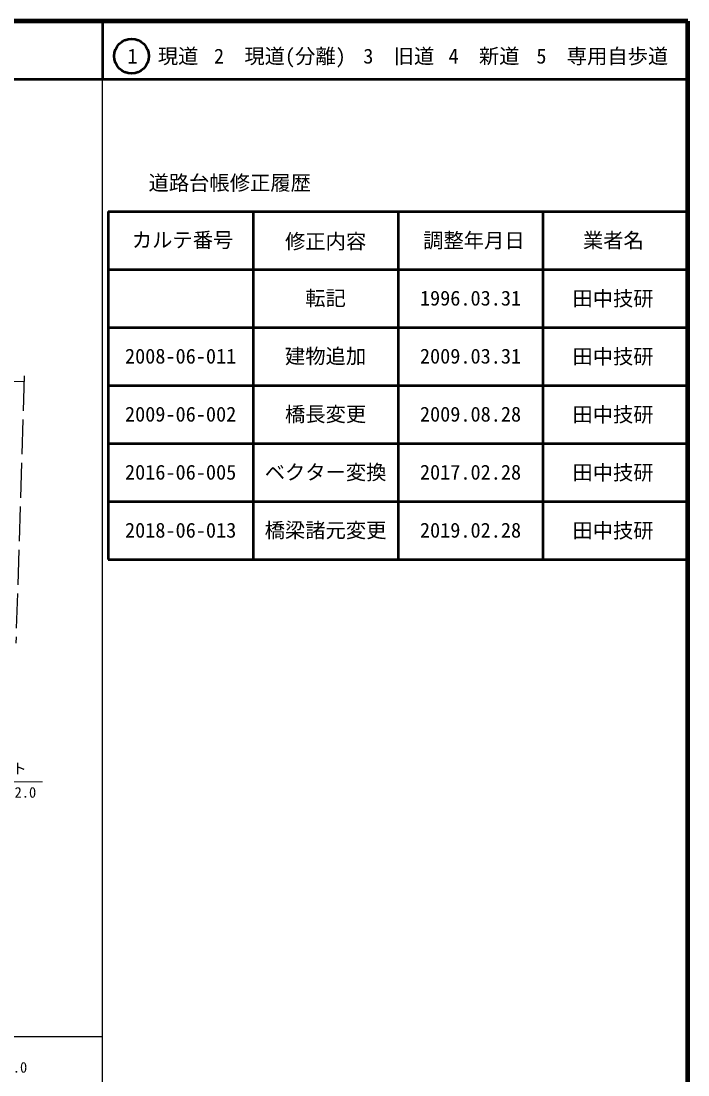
# Model space of a CAD drawing. Units: millimetres on the paper, enlarged 1000 times. Extents: x 40000 to 680000, y 20000 to 380000.
# Drawn here: x 564979 to 680000, y 198357 to 380000 of the extents above; entities that cross this region are included whole.
import ezdxf
from ezdxf.enums import TextEntityAlignment as Align

# ---------------------------------------------------------------- set-up
doc = ezdxf.new("R2010")
doc.units = ezdxf.units.MM
doc.header["$LTSCALE"] = 1000
doc.linetypes.add('DASHED', pattern=[7.5, 6, -1.5])
for name, color, linetype, lineweight in [('M-BGD', 7, 'Continuous', 25), ('M-STR-HTXT', 7, 'Continuous', 13), ('M-TTL', 2, 'Continuous', 140), ('M-TTL-BAND', 7, 'Continuous', 25), ('M-TTL-FRAM', 2, 'Continuous', 50), ('M-TTL-LINE', 7, 'Continuous', 50)]:
    doc.layers.add(name, color=color, linetype=linetype, lineweight=lineweight)
doc.layers.add('M-TTL-TXT', color=7, linetype='Continuous')
doc.styles.add('ＭＳ ゴシック', font='')
doc.styles.get('ＭＳ ゴシック').set_extended_font_data('MS Gothic')

msp = doc.modelspace()

# ---------------------------------------------------------------- linework, layer by layer
at = {"layer": 'M-BGD', "linetype": 'DASHED'}
msp.add_line((565529, 318840), (564082, 272790), dxfattribs=at)
at = {"layer": 'M-STR-HTXT'}
for p, q in [((565499, 317881), (533627, 317881)), ((547686, 248852), (568695, 248852))]:
    msp.add_line(p, q, dxfattribs=at)
at = {"layer": 'M-TTL'}
for p, q in [((680000, 380000), (40000, 380000)), ((680000, 20000), (680000, 380000))]:
    msp.add_line(p, q, dxfattribs=at)
at = {"layer": 'M-TTL-BAND'}
for p, q in [((579000, 20000), (579000, 370000)), ((40000, 205000), (579000, 205000))]:
    msp.add_line(p, q, dxfattribs=at)
at = {"layer": 'M-TTL-FRAM'}
for p, q in [((580000, 347197), (580000, 287197)), ((580000, 347197), (680000, 347197)), ((580000, 287197), (680000, 287197))]:
    msp.add_line(p, q, dxfattribs=at)
at = {"layer": 'M-TTL-LINE'}
for p, q in [((579000, 380000), (579000, 370000)), ((40000, 370000), (680000, 370000)), ((605000, 347197), (605000, 287197)), ((630000, 347197), (630000, 287197)), ((655000, 347197), (655000, 287197)), ((580000, 337197), (680000, 337197)), ((580000, 327197), (680000, 327197)), ((580000, 317197), (680000, 317197)), ((580000, 307197), (680000, 307197)), ((580000, 297197), (680000, 297197))]:
    msp.add_line(p, q, dxfattribs=at)
msp.add_circle((584031, 373958), 3000, dxfattribs=at)

# ---------------------------------------------------------------- texts
at = {"layer": 'M-STR-HTXT', "style": 'ＭＳ ゴシック'}
for s, p in [('BOXカルバート', (549696, 249701)), ('1.2×1.0 L=22.0', (548890, 245591))]:
    msp.add_text(s, height=1833, dxfattribs=at).set_placement(p, align=Align.BOTTOM_LEFT)
at = {"layer": 'M-TTL-BAND', "style": 'ＭＳ ゴシック'}
msp.add_text('496.0', height=1833, dxfattribs=at).set_placement((562926, 198195), align=Align.BOTTOM_CENTER)
at = {"layer": 'M-TTL-TXT', "style": 'ＭＳ ゴシック'}
for s, p in [('1\u3000現道', (589448, 373958)), ('2\u3000現道(分離)', (609619, 373958)), ('3\u3000旧道', (630121, 373958)), ('4\u3000新道', (644824, 373958)), ('5\u3000専用自歩道', (665228, 373958)), ('道路台帳修正履歴', (600968, 352113)), ('カルテ番号', (592839, 342277)), ('修正内容', (617509, 342023)), ('調整年月日', (643089, 342197)), ('業者名', (667134, 342197)), ('転記', (617500, 332245)), ('1996.03.31', (642500, 332245)), ('田中技研', (667077, 332189)), ('2008-06-011', (592500, 322245)), ('建物追加', (617500, 322245)), ('2009.03.31', (642500, 322245)), ('田中技研', (667077, 322189)), ('2009-06-002', (592500, 312245)), ('橋長変更', (617500, 312245)), ('2009.08.28', (642500, 312245)), ('田中技研', (667077, 312189)), ('2016-06-005', (592500, 302245)), ('ベクター変換', (617500, 302245)), ('2017.02.28', (642500, 302245)), ('田中技研', (667077, 302189)), ('2018-06-013', (592500, 292245)), ('橋梁諸元変更', (617500, 292245)), ('2019.02.28', (642500, 292245)), ('田中技研', (667077, 292189))]:
    msp.add_text(s, height=2566, dxfattribs=at).set_placement(p, align=Align.MIDDLE_CENTER)

doc.saveas('drawing.dxf')
